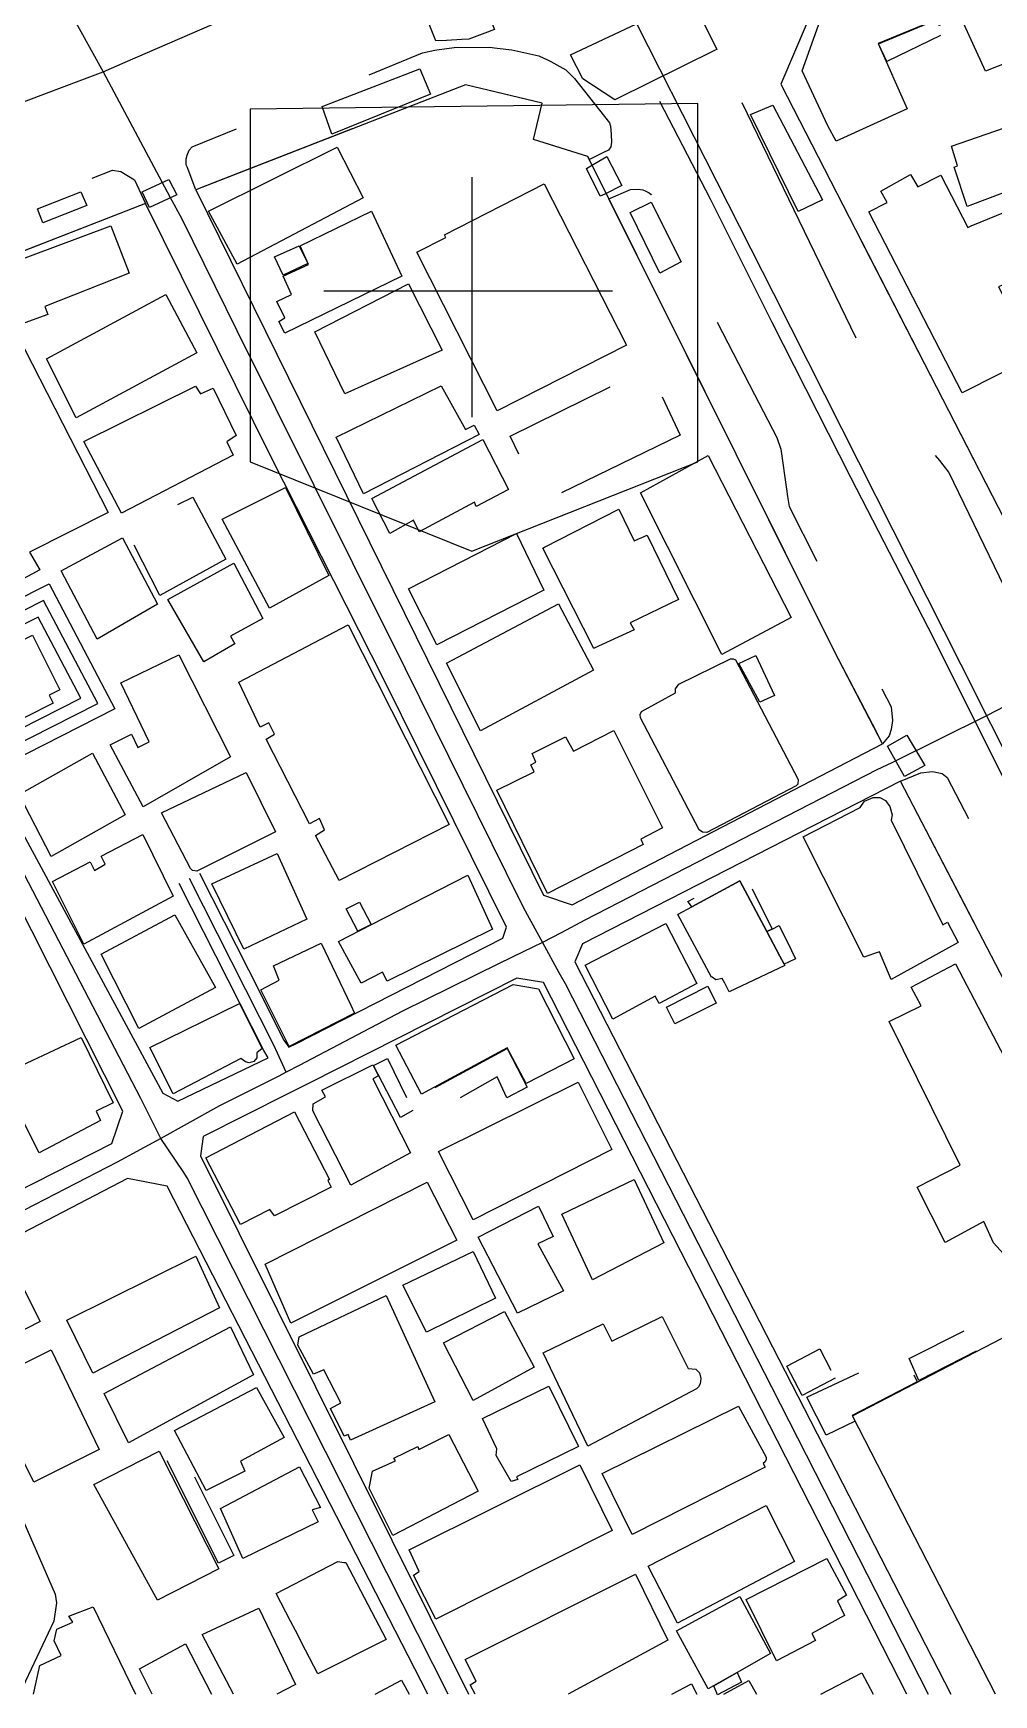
# Model space of a CAD drawing. Header units: millimetres. Extents: x 198785 to 203305, y 542885 to 545889.
# Drawn here: x 199364.9 to 199499, y 542885.2 to 543117.3 of the extents above; entities that cross this region are included whole.
import ezdxf

# ---------------------------------------------------------------- set-up
doc = ezdxf.new("R2010")
doc.units = ezdxf.units.MM
doc.linetypes.add('HIDDEN_BULD_25K', pattern=[28.8, 18.4, -10.4])
doc.linetypes.add('HIDDEN_IN_25K', pattern=[56.5, 36.5, -20])
for name, color, linetype in [('A0013114', 253, 'Continuous'), ('A0013117', 253, 'Continuous'), ('A0023214', 253, 'Continuous'), ('A0023217', 253, 'Continuous'), ('A0033324', 253, 'Continuous'), ('A0043325', 253, 'Continuous'), ('A0151224', 253, 'Continuous'), ('B0014111', 253, 'Continuous'), ('B0014112', 253, 'Continuous'), ('B0014113', 253, 'Continuous'), ('B0014114', 253, 'Continuous'), ('B0014116', 253, 'Continuous'), ('B0014611', 253, 'Continuous'), ('C0076117', 253, 'Continuous'), ('C0523121', 253, 'Continuous')]:
    doc.layers.add(name, color=color, linetype=linetype)

# ---------------------------------------------------------------- blocks, each defined once
blk = doc.blocks.new('B0014611')
at = {"layer": 'B0014611'}
blk.add_lwpolyline([(-30.95, -23.84), (0, -36.34), (31.55, -23.84), (31.55, 26.16), (-30.95, 25.41)], close=True, dxfattribs=at)
for points in [[(0, 15.91), (0, -17.6)], [(-20.65, 0), (19.64, 0)]]:
    blk.add_lwpolyline(points, dxfattribs=at)

msp = doc.modelspace()

# ---------------------------------------------------------------- linework, layer by layer
at = {"layer": 'A0013114'}
for points in [[(199499.96, 543138.1), (199477.03, 543128.4), (199469.25, 543110.15), (199510.03, 543030.81)], [(199483.47, 543018.06), (199476.79, 543030.84), (199442.33, 543100.04), (199434.72, 543102.43), (199435.94, 543107.53), (199425.23, 543110.08), (199387.59, 543095.43)], [(199380.56, 543093.52), (199329.23, 543073.46)], [(199547.16, 542895.06), (199523.05, 542941.47), (199520.39, 542946.58), (199485.97, 543012.81)]]:
    msp.add_lwpolyline(points, dxfattribs=at)
at = {"layer": 'A0013117'}
for points in [[(199387.59, 543095.43), (199436.12, 542996.92), (199440.12, 542995.57), (199483.47, 543018.06)], [(199388.1, 542999.97), (199394.93, 542986.46), (199399.84, 542976.65), (199400.57, 542975.69), (199401.52, 542976.15), (199430.44, 542990.89), (199430.95, 542992.46), (199413.83, 543027.04), (199398.14, 543058), (199380.56, 543093.52)], [(199329.23, 543073.46), (199349.78, 543032.43), (199351.27, 543032.42), (199367.08, 543040.4), (199376.29, 543022.91), (199358.95, 543014.14), (199360.88, 543010.29), (199382.98, 542969.26), (199385.06, 542968.15), (199397.66, 542974.2), (199397.09, 542975.23), (199392.08, 542985.02), (199385.24, 542998.52)], [(199365.58, 543035.72), (199352.09, 543028.92), (199351.69, 543028.62), (199357.38, 543017.27), (199371.54, 543024.42), (199365.58, 543035.72)], [(199485.97, 543012.81), (199441.54, 542990.12), (199440.5, 542987.59), (199493.01, 542885.31)], [(199348.99, 542948.59), (199375.83, 542962.23), (199377.39, 542966.73), (199354.49, 543012.06)], [(199432.38, 542985.33), (199403.39, 542970.67), (199400.4, 542969.16), (199388.62, 542963.2), (199388.25, 542960.5), (199425.65, 542885.31)], [(199486.84, 542885.31), (199436.14, 542984.71), (199432.38, 542985.33)], [(199419.96, 542885.31), (199383.56, 542956.29), (199378.03, 542957.34), (199349.82, 542942.66), (199349.54, 542941.32), (199357.05, 542924.17), (199360.06, 542917.28), (199367.94, 542899.29), (199368.12, 542898.07), (199367.77, 542895.54), (199363.01, 542885.45), (199363.06, 542885.31)]]:
    msp.add_lwpolyline(points, dxfattribs=at)
at = {"layer": 'A0023214'}
for points in [[(199082.88, 542999.94), (199090.09, 543002.42), (199099.96, 543005.82), (199119.96, 543014.12), (199145.87, 543023.97), (199148.71, 543025.05), (199151.44, 543026.08), (199177.07, 543035.83), (199202.79, 543045.51), (199205.05, 543046.36), (199208.73, 543047.77), (199259.72, 543067.38), (199262.36, 543068.39), (199265.53, 543069.65), (199315.1, 543089.34), (199317.73, 543090.38), (199319.82, 543091.2), (199371.29, 543110.64), (199374.63, 543111.9), (199377.73, 543113.25), (199406.52, 543125.77), (199412.98, 543128), (199439.65, 543137.23)], [(199439.65, 543137.23), (199449.13, 543118.53), (199468.22, 543080.91), (199496.74, 543024.43), (199497.98, 543021.97), (199499.11, 543019.73), (199500.63, 543016.71), (199533.17, 542953.75), (199534.52, 542951.15), (199535.93, 542948.42), (199558.42, 542904.89), (199560.26, 542901.23), (199561.9, 542897.98), (199563.68, 542894.43), (199565.3, 542891.21), (199568.34, 542885.31)]]:
    msp.add_lwpolyline(points, dxfattribs=at)
at = {"layer": 'A0023217'}
for points in [[(199484.95, 543212.44), (199486, 543210.37), (199499.54, 543183.61), (199500.6, 543181.45), (199501.18, 543160.47), (199501.76, 543139.71), (199502.6, 543137.34), (199506.12, 543126.31), (199516.78, 543095.57), (199526.84, 543063.35), (199530.95, 543049.67), (199532.47, 543045.03), (199531.31, 543040.88), (199528.18, 543038.11), (199513.09, 543029.8), (199511.08, 543028.77), (199497.98, 543021.97), (199484.74, 543015.41), (199482.68, 543014.39), (199441.9, 542993.4), (199438.59, 542991.67), (199435.96, 542990.29)], [(199339.63, 543176.59), (199341.27, 543172.89), (199341.86, 543171.55), (199342.23, 543170.79), (199342.86, 543169.56), (199356, 543145.56), (199364.81, 543129.68), (199374.63, 543111.9), (199383.96, 543094.45), (199385.63, 543091.34), (199393.32, 543075.76), (199409.43, 543043.33), (199416.82, 543028.54), (199432.9, 542995.99), (199433.58, 542994.73), (199435.96, 542990.29)], [(199355.96, 543014.59), (199358.16, 543015.7), (199373.91, 543023.66), (199366.33, 543038.06), (199351.68, 543030.67), (199350.66, 543030.68), (199347.76, 543030.7)], [(199382.69, 542962.94), (199380.51, 542967.31), (199379.9, 542968.53), (199358.7, 543009.16), (199356.72, 543013.1), (199355.96, 543014.59)], [(199400.2, 542972.17), (199398.96, 542974.86), (199398.47, 542975.94), (199386.67, 542999.24)], [(199435.96, 542990.29), (199433.27, 542989), (199429.92, 542987.37), (199416.45, 542980.71), (199402.01, 542973.13), (199400.2, 542972.17)], [(199435.96, 542990.29), (199438.27, 542986.12), (199439.12, 542984.59), (199467.94, 542928.27), (199489.84, 542885.31)], [(199400.2, 542972.17), (199399.07, 542971.61), (199390.89, 542967.51), (199386.38, 542964.99), (199382.69, 542962.94)], [(199382.69, 542962.94), (199380.38, 542961.68), (199376.59, 542959.61), (199350.58, 542946.23), (199349.4, 542945.65), (199345.11, 542943.53)], [(199422.82, 542885.31), (199386.38, 542957.44), (199385.8, 542958.31), (199382.69, 542962.94)]]:
    msp.add_lwpolyline(points, dxfattribs=at)
at = {"layer": 'A0033324', "linetype": 'HIDDEN_IN_25K', "flags": 128}
for points in [[(199510.03, 543030.81), (199507.38, 543029.96), (199506.43, 543029.97), (199505.67, 543030.13), (199504.88, 543030.78), (199492.7, 543055.97), (199491.45, 543057.62), (199486.13, 543063.46), (199485.06, 543064.55), (199484.16, 543065.61), (199461.06, 543113.34), (199460.55, 543115.93), (199460.62, 543119.5), (199461.49, 543123.48), (199463.4, 543127.34), (199465.95, 543130.22), (199495.76, 543142.84), (199496.64, 543142.92), (199497.76, 543142.63), (199498.66, 543141.72), (199499.96, 543138.1), (199477.03, 543128.4), (199469.25, 543110.15), (199510.03, 543030.81)], [(199440.43, 543110.94), (199445.33, 543104.74), (199445.48, 543104.32), (199445.57, 543103.13), (199445.6, 543102.05), (199445.53, 543101.43), (199445.17, 543100.94), (199444.51, 543100.6), (199442.54, 543099.62), (199442.33, 543100.04), (199437.11, 543101.68), (199434.72, 543102.43), (199435.94, 543107.53), (199425.23, 543110.08), (199418.85, 543107.6), (199390.65, 543096.62), (199387.59, 543095.43), (199386.35, 543098.6), (199386.25, 543098.92), (199386.22, 543099.72), (199386.36, 543100.27), (199386.66, 543100.93), (199387.07, 543101.39), (199401.46, 543107.27), (199419.22, 543114.52), (199420.95, 543114.92), (199421.21, 543114.96), (199423.65, 543115.29), (199428.6, 543115.32), (199429.66, 543115.2), (199431.7, 543114.95), (199435.45, 543114.14), (199436.76, 543113.51), (199437.12, 543113.34), (199439.22, 543112.18), (199440.43, 543110.94)], [(199332.47, 543074.73), (199329.23, 543073.46), (199328.86, 543074.86), (199328.92, 543076.84), (199329.77, 543079.3), (199331.17, 543080.66), (199375.93, 543098.15), (199377.11, 543097.95), (199379.02, 543096.78), (199380.56, 543093.52), (199332.47, 543074.73)], [(199484.37, 543019.17), (199483.47, 543018.06), (199482.04, 543020.79), (199476.79, 543030.84), (199455.71, 543073.17), (199445.26, 543094.16), (199448.25, 543095.47), (199449.34, 543095.52), (199449.97, 543095.4), (199450.42, 543095.24), (199450.87, 543094.99), (199451.16, 543094.76), (199465.57, 543066.83), (199468.68, 543060.81), (199469.25, 543059.21), (199470.04, 543053.59), (199470.19, 543052.56), (199470.42, 543051.18), (199484.64, 543023.19), (199484.83, 543021.28), (199484.65, 543020.03), (199484.37, 543019.17)], [(199549.98, 542896.93), (199547.16, 542895.06), (199485.97, 543012.81), (199488.79, 543013.97), (199490.44, 543014.19), (199491.78, 543013.89), (199492.46, 543013.34), (199551.23, 542900.24), (199551.26, 542899.44), (199551.09, 542898.53), (199549.98, 542896.93)]]:
    msp.add_lwpolyline(points, dxfattribs=at)
at = {"layer": 'A0043325'}
for points in [[(199422.59, 543116.28), (199421.09, 543116.2), (199414.45, 543132.81), (199410.62, 543142.41), (199410.53, 543142.62), (199414.83, 543149.24), (199416.53, 543150.32), (199424.39, 543130.26), (199429.27, 543117.81), (199427.93, 543117.3), (199425.68, 543116.43), (199424.73, 543116.38), (199422.59, 543116.28)], [(199446.26, 543108.06), (199446.09, 543107.98), (199441.62, 543110.92), (199439.88, 543114.24), (199456.74, 543122.24), (199456.87, 543121.97), (199458.24, 543119.22), (199460.32, 543115.01), (199460.07, 543114.89), (199446.26, 543108.06)], [(199444.67, 543094.82), (199444.03, 543094.5), (199442.1, 543098.37), (199442.74, 543098.75), (199444.97, 543100.07), (199447.05, 543096.03), (199444.67, 543094.82)], [(199384.92, 543094.73), (199381.13, 543092.92), (199380.09, 543095.14), (199383.82, 543096.85), (199384.92, 543094.73)], [(199489.38, 543015.02), (199486.5, 543013.5), (199484.13, 543017.71), (199486.86, 543019.27), (199489.38, 543015.02)]]:
    msp.add_lwpolyline(points, dxfattribs=at)
at = {"layer": 'A0151224'}
for points in [[(199420.35, 543108.76), (199406.57, 543103.18), (199405.2, 543107.06), (199418.86, 543112.3), (199420.35, 543108.76)], [(199475.07, 543094.03), (199471.68, 543092.38), (199465.03, 543105.94), (199468.16, 543107.25), (199475.07, 543094.03)], [(199455.33, 543085.34), (199452.38, 543083.76), (199448.22, 543092.24), (199451.17, 543093.7), (199455.33, 543085.34)]]:
    msp.add_lwpolyline(points, dxfattribs=at)
at = {"layer": 'B0014111'}
for points in [[(199499.75, 543136.26), (199505.49, 543117.41), (199501.97, 543116.15), (199502.88, 543114), (199497.84, 543111.99), (199494.28, 543119.72), (199491.35, 543118.34), (199490.65, 543119.07), (199482.84, 543115.86), (199486.91, 543106.72), (199476.96, 543102.18), (199475.82, 543104.36), (199472.24, 543112.02), (199477.56, 543126.9), (199485.81, 543130.37), (199486.12, 543129.64), (199489.7, 543131.19), (199489.43, 543131.91), (199499.75, 543136.26)], [(199507.98, 543097.87), (199495.26, 543093.06), (199493.45, 543098.57), (199493.93, 543098.76), (199493.1, 543101.5), (199505.33, 543105.76), (199507.98, 543097.87)], [(199410.93, 543094.27), (199393.35, 543085.04), (199389.36, 543092.43), (199407.29, 543101.36), (199410.93, 543094.27)], [(199487.36, 543097.55), (199488.4, 543095.82), (199491.57, 543097.44), (199495.34, 543090.17), (199495.82, 543090.37), (199511.25, 543096.67), (199514.75, 543087.91), (199500.08, 543082.05), (199499.65, 543081.88), (199504.7, 543072.16), (199494.58, 543067.04), (199481.56, 543092.33), (199484.12, 543093.65), (199483.23, 543095.23), (199487.36, 543097.55)], [(199447.69, 543073.72), (199429.65, 543064.54), (199418.43, 543086.72), (199422.47, 543088.77), (199422.29, 543089.14), (199436.22, 543096.25), (199447.69, 543073.72)], [(199416.35, 543083.35), (199399.98, 543075.37), (199399.17, 543077), (199399.98, 543077.53), (199398.9, 543079.79), (199400.93, 543080.79), (199399.79, 543083.35), (199403.33, 543085), (199402.13, 543087.57), (199412.1, 543092.45), (199416.35, 543083.35)], [(199366.91, 543078.02), (199363.68, 543076.85), (199360.63, 543084.75), (199375.7, 543090.4), (199378.27, 543083.78), (199366.5, 543079.1), (199366.91, 543078.02)], [(199387.72, 543072.63), (199370.88, 543063.56), (199366.75, 543071.79), (199383.38, 543080.78), (199387.72, 543072.63)], [(199421.96, 543073), (199408.36, 543066.91), (199404.17, 543075.6), (199417.28, 543082.29), (199421.96, 543073)], [(199365.78, 543042.32), (199352.58, 543035.24), (199349.53, 543041.24), (199348.5, 543040.82), (199347.81, 543042.32), (199348.69, 543042.87), (199338.5, 543062.93), (199341.17, 543064.3), (199346.16, 543066.86), (199362.6, 543075.32), (199375.33, 543050.34), (199364.37, 543044.79), (199365.78, 543042.32)], [(199387.52, 543068.01), (199388.24, 543066.92), (199390.01, 543067.7), (199393.23, 543061.08), (199391.89, 543060.2), (199392.77, 543058.34), (199377.2, 543050.26), (199371.96, 543060.25), (199387.52, 543068.01)], [(199421.85, 543068.02), (199425.23, 543061.95), (199426.42, 543062.55), (199427.15, 543061.26), (199410.99, 543052.96), (199407.19, 543060.86), (199421.85, 543068.02)], [(199431.25, 543053.54), (199426.71, 543051.17), (199426.47, 543051.78), (199418.77, 543047.65), (199417.98, 543049.26), (199414.67, 543047.42), (199412.13, 543052.32), (199427.64, 543060.55), (199431.25, 543053.54)], [(199470.71, 543035.7), (199461.03, 543030.53), (199449.67, 543053.08), (199459.09, 543058.33), (199470.71, 543035.7)], [(199446.62, 543050.8), (199448.76, 543046.4), (199450.59, 543047.2), (199454.97, 543038.2), (199448.21, 543034.93), (199448.79, 543033.96), (199443.19, 543031.39), (199443.13, 543031.36), (199436.03, 543045.38), (199436.26, 543045.49), (199446.62, 543050.8)], [(199436.18, 543039.51), (199421.22, 543031.87), (199417.27, 543039.67), (199432.34, 543047.41), (199436.18, 543039.51)], [(199443.09, 543028.31), (199427.31, 543019.87), (199422.57, 543029.29), (199438.19, 543037.61), (199443.09, 543028.31)], [(199367.65, 543023.7), (199359.88, 543019.83), (199359.55, 543020.5), (199358.58, 543020.02), (199354.44, 543028.06), (199364.78, 543033.21), (199368.59, 543025.57), (199367.09, 543024.82), (199367.65, 543023.7)], [(199385.19, 543030.49), (199392.44, 543016.22), (199380.24, 543009.26), (199375.62, 543017.91), (199378.58, 543019.39), (199379.48, 543017.54), (199381.07, 543018.31), (199377.1, 543026.55), (199385.19, 543030.49)], [(199471.4, 543012.18), (199458.93, 543005.64), (199458.33, 543005.72), (199457.87, 543006.03), (199449.64, 543021.69), (199449.62, 543022.15), (199449.8, 543022.56), (199454.53, 543025.18), (199454.55, 543025.72), (199455.03, 543026.38), (199462.24, 543029.9), (199462.6, 543029.9), (199462.93, 543029.79), (199471.69, 543013.07), (199471.63, 543012.42), (199471.4, 543012.18)], [(199445.96, 543019.91), (199452.73, 543006.32), (199449.73, 543004.72), (199450.05, 543004), (199436.69, 542997.15), (199429.58, 543011.55), (199434.82, 543014.14), (199434.34, 543015.12), (199435.05, 543015.5), (199434.52, 543016.69), (199439.19, 543019.04), (199440.31, 543017), (199445.96, 543019.91)], [(199484.65, 543007.4), (199491.88, 542992.76), (199492.54, 542993.15), (199494.03, 542990.32), (199484.65, 542985.13), (199483.01, 542989), (199480.83, 542988.26), (199472.36, 543005.04), (199480.35, 543009.13), (199480.92, 543010.02), (199482.13, 543010.55), (199483.09, 543010.55), (199483.88, 543010.11), (199484.45, 543009.28), (199484.8, 543008.15), (199484.65, 543007.4)], [(199429.01, 542992.18), (199414.29, 542984.89), (199413.64, 542986.18), (199410.64, 542984.64), (199407.48, 542990.46), (199412.08, 542992.82), (199425.54, 542999.69), (199429.01, 542992.18)], [(199467.3, 542991.82), (199469.13, 542988.37), (199469.7, 542987.28), (199469.8, 542987.1), (199462.06, 542983.43), (199461.42, 542984.63), (199461.08, 542985.27), (199460.18, 542985.07), (199459.66, 542985.44), (199459.59, 542985.48), (199454.86, 542994.22), (199454.9, 542994.24), (199456.81, 542995.27), (199463.55, 542998.92), (199467.3, 542991.82)], [(199390.31, 542984), (199379.64, 542978.31), (199374.35, 542988.68), (199384.64, 542994.15), (199390.31, 542984)], [(199457.53, 542984.59), (199452.28, 542981.79), (199451.71, 542982.8), (199445.82, 542979.58), (199441.95, 542987.14), (199453.18, 542992.93), (199457.53, 542984.59)], [(199409.74, 542980.44), (199400.59, 542975.77), (199397.66, 542981.63), (199396.63, 542983.68), (199399.23, 542985.03), (199398.43, 542987.04), (199405.06, 542990.2), (199409.2, 542981.56), (199409.74, 542980.44)], [(199512.02, 542952.17), (199501.21, 542945.86), (199498.94, 542948.36), (199497.61, 542951.32), (199492.19, 542948.42), (199488.3, 542956.13), (199494.27, 542959.2), (199484.39, 542979.28), (199488.83, 542981.44), (199487.47, 542984.05), (199493.62, 542987.3), (199512.02, 542952.17)], [(199435.41, 542983.81), (199440.41, 542974.06), (199433.68, 542970.59), (199431.04, 542975.6), (199419.07, 542969.13), (199415.48, 542975.95), (199431.9, 542984.44), (199435.41, 542983.81)], [(199396.08, 542974.21), (199395.69, 542973.68), (199395, 542973.51), (199394.5, 542973.64), (199393.88, 542974.11), (199384.4, 542969.17), (199381.17, 542975.65), (199393.68, 542981.76), (199396.86, 542975.48), (199396.11, 542974.91), (199396.08, 542974.21)], [(199374.26, 542965.45), (199365.68, 542960.93), (199360.24, 542971.74), (199371.56, 542977.05), (199376.05, 542967.91), (199373.65, 542966.75), (199374.26, 542965.45)], [(199417.55, 542960.92), (199409.24, 542956.43), (199403.92, 542966.78), (199403.95, 542967.78), (199405.67, 542968.77), (199405.17, 542969.67), (199412.28, 542973.21), (199413.06, 542971.68), (199412.28, 542971.26), (199417.55, 542960.92)], [(199445.68, 542961.39), (199426.28, 542951.56), (199421.48, 542961.1), (199440.95, 542970.79), (199445.68, 542961.39)], [(199406.49, 542956.13), (199398.56, 542952.12), (199397.9, 542953.02), (199393.83, 542950.9), (199388.99, 542960.23), (199401.35, 542966.67), (199406.23, 542957.2), (199406, 542957.07), (199406.49, 542956.13)], [(199452.92, 542948.37), (199442.95, 542943.21), (199438.66, 542952.35), (199448.77, 542957.21), (199452.92, 542948.37)], [(199365.84, 542937.36), (199355.96, 542932.35), (199351.02, 542942.41), (199360.91, 542947.21), (199365.84, 542937.36)], [(199499.21, 542885.31), (199479.24, 542924.21), (199507.52, 542938.87), (199531.31, 542892.81)], [(199452.67, 542938.05), (199456.33, 542930.82), (199457.4, 542930.71), (199457.88, 542930.2), (199458.08, 542929.42), (199458, 542928.67), (199457.75, 542928.25), (199457.47, 542927.99), (199442.32, 542919.96), (199436.09, 542932.99), (199444.44, 542937.07), (199445.66, 542934.62), (199452.67, 542938.05)], [(199467.05, 542917.05), (199448.48, 542907.65), (199444.3, 542916.17), (199463.35, 542925.56), (199467.21, 542918.44), (199467.22, 542918.08), (199467.07, 542917.8), (199466.79, 542917.55), (199467.05, 542917.05)], [(199471.16, 542903.85), (199454.83, 542895.24), (199450.74, 542903.22), (199467.21, 542911.67), (199471.16, 542903.85)], [(199474.08, 542892.85), (199468.63, 542890), (199464.4, 542898.57), (199475.68, 542904.26), (199478.44, 542899.14), (199477.17, 542898.37), (199478.16, 542896.33), (199473.6, 542893.81), (199474.08, 542892.85)], [(199463.16, 542888.37), (199459.1, 542886.06), (199454.68, 542894.18), (199463.53, 542898.95), (199467.82, 542891.03), (199463.16, 542888.37)], [(199474.85, 542885.31), (199480.55, 542888.32), (199482.16, 542885.31)]]:
    msp.add_lwpolyline(points, dxfattribs=at)
at = {"layer": 'B0014112'}
for points in [[(199406.15, 543041.54), (199397.85, 543037.01), (199391.24, 543049.41), (199400.09, 543053.83), (199406.15, 543041.54)], [(199382.21, 543037.53), (199373.82, 543032.67), (199368.78, 543042.19), (199377.34, 543046.79), (199382.21, 543037.53)], [(199393.03, 543032), (199388.71, 543029.49), (199383.65, 543038.18), (199392.87, 543043.27), (199396.95, 543035.54), (199392.44, 543033.09), (199393.03, 543032)], [(199398.68, 543005.76), (199387.72, 543000.24), (199387.12, 543000.36), (199386.84, 543000.64), (199382.79, 543008.39), (199394.62, 543014.06), (199398.68, 543005.76)], [(199438.9, 542941.65), (199432.47, 542938.53), (199426.99, 542949.13), (199435.42, 542953.47), (199437.45, 542949.26), (199435.34, 542948.22), (199438.9, 542941.65)], [(199390.86, 542939.29), (199373.2, 542930.14), (199369.57, 542937.57), (199387.56, 542946.49), (199390.86, 542939.29)], [(199429.41, 542940.61), (199419.76, 542935.9), (199416.46, 542942.44), (199426.28, 542947.14), (199429.41, 542940.61)], [(199434.81, 542931.02), (199426.29, 542926.34), (199422.16, 542934.4), (199430.65, 542938.76), (199434.81, 542931.02)], [(199395.65, 542929.94), (199378.16, 542920.43), (199374.77, 542927.32), (199392.41, 542936.62), (199395.65, 542929.94)], [(199394.43, 542916.49), (199389, 542913.76), (199384.6, 542922.17), (199396.06, 542928.17), (199399.92, 542921.16), (199393.81, 542917.86), (199394.43, 542916.49)], [(199432.55, 542915.33), (199431.6, 542915.01), (199429.49, 542918.64), (199429.62, 542919.59), (199427.58, 542923.81), (199436.86, 542928.33), (199441.01, 542919.93), (199432.36, 542915.66), (199432.55, 542915.33)], [(199422.89, 542921.6), (199427.01, 542913.7), (199415.09, 542907.5), (199411.79, 542914.11), (199412.23, 542916.49), (199415.44, 542917.92), (199415.23, 542918.3), (199418.55, 542919.91), (199418.71, 542919.52), (199422.89, 542921.6)], [(199412.62, 542885.31), (199416.31, 542887.3), (199417.38, 542885.31)]]:
    msp.add_lwpolyline(points, dxfattribs=at)
at = {"layer": 'B0014113'}
for points in [[(199408.86, 543034.65), (199422.96, 543006.78), (199407.57, 542998.95), (199404.28, 543005.26), (199405.53, 543006.04), (199404.86, 543007.63), (199403.44, 543006.89), (199397.41, 543018.71), (199398.55, 543019.37), (199397.79, 543020.99), (199396.58, 543020.38), (199393.56, 543026.65), (199408.86, 543034.65)], [(199377.69, 543008.15), (199367.36, 543002.32), (199362.92, 543010.98), (199373.13, 543016.75), (199377.69, 543008.15)], [(199380.18, 543005.4), (199384.43, 542996.78), (199371.92, 542990.06), (199367.56, 542998.8), (199372.84, 543001.57), (199373.43, 543000.37), (199374.9, 543001.22), (199374.34, 543002.36), (199380.18, 543005.4)], [(199403.09, 542993.55), (199394.28, 542989.38), (199389.82, 542998.49), (199398.92, 543002.75), (199403.09, 542993.55)], [(199424, 542948.74), (199400.82, 542937.15), (199397.25, 542945.37), (199419.89, 542956.85), (199424, 542948.74)], [(199414.17, 542941.01), (199420.94, 542926.16), (199409.19, 542920.82), (199408.84, 542921.6), (199408.29, 542921.35), (199406.37, 542925.22), (199407.8, 542926), (199405.47, 542930.63), (199404.02, 542930.01), (199401.82, 542934.07), (199402.02, 542935.24), (199414.17, 542941.01)], [(199374.09, 542919.52), (199364.95, 542914.92), (199358.06, 542928.79), (199367.38, 542933.43), (199374.09, 542919.52)], [(199390.78, 542902.83), (199382.24, 542898.46), (199373.35, 542914.62), (199382.46, 542919.27), (199390.78, 542902.83)], [(199404.66, 542909.39), (199394.15, 542904.28), (199391.04, 542911.27), (199402.06, 542917.07), (199404.96, 542911.42), (199403.83, 542911.08), (199404.66, 542909.39)], [(199445.7, 542908.2), (199421.1, 542895.8), (199417.95, 542901.95), (199418.76, 542902.48), (199417.38, 542905.51), (199441.21, 542917.37), (199445.7, 542908.2)], [(199414.16, 542892.98), (199404.61, 542888.17), (199402.91, 542891.48), (199401.5, 542894.21), (199400.81, 542895.53), (199398.81, 542899.4), (199407.38, 542903.84), (199408.26, 542903.73), (199408.5, 542903.71), (199414.16, 542892.98)], [(199426.56, 542885.31), (199425.87, 542886.63), (199426.71, 542887.15), (199425.19, 542890.17), (199448.96, 542902.11), (199453.47, 542892.88)], [(199364.93, 542885.31), (199365.81, 542889.34), (199368.78, 542890.72), (199367.79, 542892.77), (199368.15, 542894.43), (199370.41, 542895.4), (199369.84, 542896.21), (199373.23, 542897.53), (199379.13, 542885.31)], [(199392.83, 542885.31), (199388.47, 542893.65), (199396.36, 542897.34), (199401.5, 542886.68)], [(199381.5, 542885.31), (199379.73, 542888.86), (199386.15, 542892.37), (199389.77, 542885.31)], [(199453.47, 542892.88), (199439.54, 542885.31)], [(199401.5, 542886.68), (199398.89, 542885.31)], [(199454.05, 542885.31), (199456.77, 542886.78), (199457.51, 542885.31)]]:
    msp.add_lwpolyline(points, dxfattribs=at)
at = {"layer": 'B0014114', "linetype": 'HIDDEN_BULD_25K', "flags": 128}
for points in [[(199455.18, 543061.14), (199435.96, 543051.8), (199431.45, 543061.02), (199450.77, 543070.5), (199455.18, 543061.14)], [(199391.76, 543043.84), (199382.54, 543038.77), (199377.87, 543047.92), (199387.16, 543052.51), (199391.76, 543043.84)]]:
    msp.add_lwpolyline(points, dxfattribs=at)
at = {"layer": 'B0014116', "linetype": 'HIDDEN_BULD_25K', "flags": 128}
for points in [[(199491.54, 543116.95), (199484.07, 543113.34), (199482.91, 543115.81), (199490.66, 543119.04), (199491.54, 543116.95)], [(199403.21, 543085.1), (199399.75, 543083.47), (199398.55, 543086.04), (199401.99, 543087.6), (199403.21, 543085.1)], [(199468.36, 543024.78), (199466.3, 543023.86), (199463.4, 543029.27), (199465.78, 543030.37), (199468.36, 543024.78)], [(199468.03, 542992.17), (199467.98, 542992.15), (199467.3, 542991.82), (199463.55, 542998.92), (199456.81, 542995.27), (199456.48, 542995.75), (199456.29, 542996.04), (199464.13, 543000.07), (199468.03, 542992.17)], [(199412.06, 542992.83), (199410.21, 542991.9), (199408.57, 542995.01), (199410.43, 542995.91), (199412.06, 542992.83)], [(199469.7, 542987.28), (199469.13, 542988.37), (199467.3, 542991.82), (199467.98, 542992.15), (199468.03, 542992.17), (199469.04, 542992.68), (199470.76, 542989.16), (199471.32, 542988.01), (199470.32, 542987.56), (199469.7, 542987.28)], [(199460.23, 542981.84), (199454.45, 542978.94), (199453.27, 542981.29), (199459.05, 542984.19), (199460.23, 542981.84)], [(199417.86, 542966.83), (199416.16, 542965.85), (199412.39, 542973.14), (199414.34, 542974.1), (199417.86, 542966.83)], [(199431.05, 542975.51), (199433.82, 542970.12), (199431.01, 542968.61), (199429.63, 542971.53), (199420.21, 542966.24), (199418.75, 542968.82), (199431.05, 542975.51)], [(199476.84, 542929.45), (199472.21, 542927.04), (199470.08, 542931.13), (199474.71, 542933.54), (199476.84, 542929.45)], [(199479.63, 542923.44), (199475.58, 542921.52), (199472.89, 542926.8), (199486.37, 542933.13), (199488.28, 542928.94), (199479.21, 542924.24), (199479.63, 542923.44)], [(199392.9, 542904.71), (199390.75, 542903.63), (199382.62, 542919.84), (199384.77, 542920.92), (199392.9, 542904.71)], [(199463.74, 542887), (199460.43, 542885.25), (199459.89, 542886.49), (199463.16, 542888.35), (199463.74, 542887)], [(199461.31, 542885.31), (199464.79, 542887.23), (199465.86, 542885.31)]]:
    msp.add_lwpolyline(points, dxfattribs=at)
at = {"layer": 'C0076117'}
for points in [[(199366.2, 543090.81), (199365.46, 543092.77), (199371.5, 543095.11), (199372.35, 543093.21), (199366.2, 543090.81)], [(199496.53, 542933.22), (199488.54, 542929.13), (199487.16, 542932.23), (199494.83, 542936.07)]]:
    msp.add_lwpolyline(points, dxfattribs=at)
at = {"layer": 'C0523121'}
msp.add_lwpolyline([(199452.3, 543107.77), (199459.4, 543094.13), (199467.98, 543076.93), (199479, 543055.3), (199490.55, 543032.82), (199499.86, 543014.14), (199504.63, 543005.21), (199506.96, 543001.79), (199510.68, 542996.81), (199514.8, 542990.9), (199518.11, 542985.84), (199529.3, 542964.09), (199539.75, 542943.51), (199554.57, 542914.78)], dxfattribs=at)

# ---------------------------------------------------------------- block references
at = {"layer": 'B0014611'}
msp.add_blockref('B0014611', (199426.12, 543081.28), dxfattribs=at)

doc.saveas('drawing.dxf')
